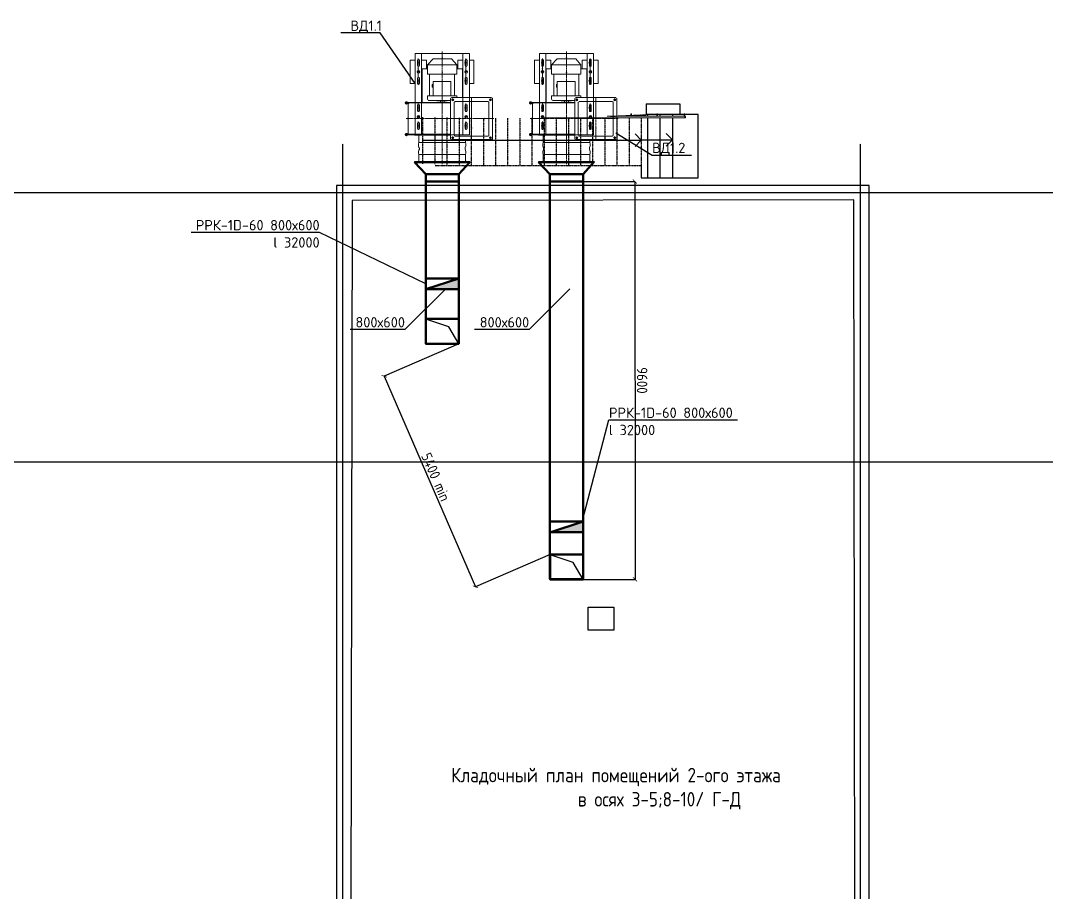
# Model space of a CAD drawing. Header units: millimetres. Extents: x -99936 to 523262, y -63190 to 327013.
# Drawn here: x 118966 to 143740, y 26614 to 47660 of the extents above; entities that cross this region are included whole.
import ezdxf
from ezdxf import colors
from ezdxf.entities.mleader import LeaderData, LeaderLine
from ezdxf.math import Vec2, Vec3

# ---------------------------------------------------------------- set-up
doc = ezdxf.new("R2010")
doc.units = ezdxf.units.MM
doc.linetypes.add('ADSK_Линия сетки', pattern=[25, 20, -2.5, 0, -2.5])
doc.linetypes.add('ADSK_Снесено', pattern=[4.5, 3, -1.5])
for name, color, linetype, lineweight in [('Аннотация', 7, 'Continuous', 9), ('Вытяжка', 5, 'Continuous', 60), ('ДУ', 5, 'Continuous', 50), ('Лестницы', 7, 'Continuous', 18), ('Ограждение', 251, 'Continuous', 18), ('Перекрытие', 7, 'Continuous', 18), ('Стрелки вверх', 7, 'Continuous', 18)]:
    doc.layers.add(name, color=color, linetype=linetype, lineweight=lineweight)
doc.layers.add('Линии', color=7, linetype='Continuous', lineweight=9, true_color=0x00a600)
doc.styles.add('GOST Common_2', font='GOST Common_0.ttf', dxfattribs={"width": 0.9, "height": 250})
doc.styles.add('ISOCPEUR', font='isocpeur.ttf', dxfattribs={"height": 250})
doc.styles.add('PIK', font='isocpeur.ttf', dxfattribs={"width": 0.9, "height": 250})
doc.dimstyles.get("Standard").update_dxf_attribs({"dimtxt": 250, "dimasz": 100, "dimexe": 0.18, "dimexo": 0.0625, "dimgap": 50, "dimtad": 1, "dimtoh": 1, "dimdec": 1, "dimzin": 0, "dimdsep": 46, "dimtxsty": 'PIK', "dimblk": 'ARCHTICK', "dimcen": 0.09, "dimclrt": 256, "dimadec": 0, "dimazin": 0, "dimtfac": 1, "dimtdec": 1, "dimtofl": 0, "dimtmove": 0, "dimatfit": 3, "dimfxl": 1, "dimtolj": 1, "dimtzin": 0, "dimarcsym": 0})

# ---------------------------------------------------------------- blocks, each defined once
blk = doc.blocks.new('Тип перил - Перила_Внутренний_-1199498-01 План 1-го этажа маркировочный')
at = {"layer": 'Ограждение'}
for p, q in [((23454, 45162), (25944, 45159)), ((25944, 45199), (24996, 45200)), ((26566, 45199), (25944, 45199)), ((25944, 45159), (26566, 45159)), ((26868, 45199), (26579, 45199)), ((26579, 45159), (26868, 45159)), ((26868, 45177), (26868, 45182))]:
    blk.add_line(p, q, dxfattribs=at)
at = {"layer": 'Ограждение', "flags": 128}
for points in [[(26579, 45199), (26578, 45199), (26577, 45199), (26576, 45199), (26575, 45199), (26573, 45199), (26572, 45199), (26571, 45199), (26570, 45199), (26569, 45199), (26568, 45199), (26567, 45199), (26566, 45199)], [(26566, 45159), (26567, 45159), (26568, 45159), (26569, 45159), (26571, 45159), (26572, 45159), (26573, 45159), (26574, 45159), (26575, 45159), (26576, 45159), (26578, 45159), (26579, 45159), (26579, 45159)]]:
    blk.add_lwpolyline(points, dxfattribs=at)
blk = doc.blocks.new('Тип перил - D40-138916-01 План 1-го этажа маркировочный')
at = {"layer": 'Ограждение', "flags": 128}
for points in [[(20, 0), (20, 1), (20, 2), (20, 2), (20, 3), (20, 4), (19, 5), (19, 6), (19, 6), (19, 7), (18, 8), (18, 9), (18, 9), (17, 10), (17, 11), (17, 11), (16, 12), (16, 13), (15, 13), (14, 14), (14, 14), (13, 15), (13, 15), (12, 16), (11, 16), (11, 17), (10, 17), (9, 18), (9, 18), (8, 18), (7, 19), (6, 19), (6, 19), (5, 19), (4, 20), (3, 20), (3, 20), (2, 20), (1, 20), (0, 20), (0, 20)], [(0, -20), (1, -20), (2, -20), (2, -20), (3, -20), (4, -20), (5, -19), (6, -19), (6, -19), (7, -19), (8, -18), (9, -18), (9, -18), (10, -17), (11, -17), (11, -17), (12, -16), (13, -16), (13, -15), (14, -14), (14, -14), (15, -13), (15, -13), (16, -12), (16, -11), (17, -11), (17, -10), (18, -9), (18, -9), (18, -8), (19, -7), (19, -6), (19, -6), (19, -5), (20, -4), (20, -3), (20, -3), (20, -2), (20, -1), (20, 0), (20, 0)]]:
    blk.add_lwpolyline(points, dxfattribs=at)
blk = doc.blocks.new('Тип перил - Перила_Внутренний_-V22-01 План 1-го этажа маркировочный')
at = {"layer": 'Ограждение'}
for p, q in [((23454, 45162), (25935, 45159)), ((25002, 45200), (25935, 45199)), ((25935, 45199), (26557, 45199)), ((25935, 45159), (26557, 45159)), ((26579, 45199), (26557, 45199)), ((26579, 45159), (26557, 45159)), ((26579, 45199), (26868, 45199)), ((26579, 45159), (26868, 45159)), ((26868, 45199), (26868, 45159))]:
    blk.add_line(p, q, dxfattribs=at)
blk = doc.blocks.new('Тип перил - Перила_Внутренний_-1199754-01 План 1-го этажа маркировочный')
at = {"layer": 'Ограждение', "flags": 128}
for points in [[(26571, 45199), (26570, 45199), (26569, 45199), (26568, 45199), (26567, 45199), (26566, 45199)], [(26566, 45159), (26567, 45159), (26568, 45159), (26569, 45159), (26571, 45159)], [(26579, 45199), (26578, 45199), (26577, 45199), (26576, 45199), (26575, 45199), (26573, 45199), (26572, 45199)], [(26572, 45159), (26573, 45159), (26574, 45159), (26575, 45159), (26576, 45159), (26578, 45159), (26579, 45159), (26579, 45159)]]:
    blk.add_lwpolyline(points, dxfattribs=at)
blk = doc.blocks.new('Тип перил - D40-V23-01 План 1-го этажа маркировочный')
at = {"layer": 'Ограждение', "flags": 128}
for points in [[(20, 0), (20, 1), (20, 2), (20, 2), (20, 3), (20, 4), (19, 5), (19, 6), (19, 6), (19, 7), (18, 8), (18, 9), (18, 9), (17, 10), (17, 11), (17, 11), (16, 12), (16, 13), (15, 13), (14, 14), (14, 14), (13, 15), (13, 15), (12, 16), (11, 16), (11, 17), (10, 17), (9, 18), (9, 18), (8, 18), (7, 19), (6, 19), (6, 19), (5, 19)], [(10, -17), (11, -17), (11, -17), (12, -16), (13, -16), (13, -15), (14, -14), (14, -14), (15, -13), (15, -13), (16, -12), (16, -11), (17, -11), (17, -10), (18, -9), (18, -9), (18, -8), (19, -7), (19, -6), (19, -6), (19, -5), (20, -4), (20, -3), (20, -3), (20, -2), (20, -1), (20, 0), (20, 0)], [(6, -19), (6, -19), (7, -19), (8, -18), (9, -18), (9, -18)]]:
    blk.add_lwpolyline(points, dxfattribs=at)
blk = doc.blocks.new('Тип перил - Перила_Внутренний_-V24-01 План 1-го этажа маркировочный')
at = {"layer": 'Ограждение'}
for p, q in [((26579, 45199), (26566, 45199)), ((26579, 45159), (26566, 45159))]:
    blk.add_line(p, q, dxfattribs=at)
blk = doc.blocks.new('ADSK_Ограждение_Опоры_Г_образная - D15 высота60 консоль80-139754-01 План 1-го этажа маркировочный')
at = {"layer": 'Линии', "color": 8, "lineweight": 18, "true_color": 0x808080}
for p, q in [((-7.5, 20), (-7.5, 80)), ((0, 80), (-7.5, 80)), ((7.5, 80), (0, 80)), ((7.5, 80), (7.5, 20))]:
    blk.add_line(p, q, dxfattribs=at)
blk = doc.blocks.new('ADSK_Ограждение_Опоры_Г_образная - D15 высота60 консоль80-V25-01 План 1-го этажа маркировочный')
at = {"layer": 'Ограждение'}
for p, q in [((-7.5, 20), (-7.5, 80)), ((0, 80), (-7.5, 80)), ((7.5, 80), (0, 80)), ((7.5, 80), (7.5, 20))]:
    blk.add_line(p, q, dxfattribs=at)
blk = doc.blocks.new('ADSK_Ограждение_Опоры_Г_образная - D15 высота60 консоль80-V26-01 План 1-го этажа маркировочный')
at = {"layer": 'Ограждение'}
for p, q in [((0, 80), (-8, 80)), ((-8, 20), (-8, 80)), ((8, 80), (0, 80)), ((8, 80), (8, 20))]:
    blk.add_line(p, q, dxfattribs=at)
blk = doc.blocks.new('Вентилятор радиальнный')
at = {"true_color": 0xff8000}
h = blk.add_hatch(color=30, dxfattribs=at)
h.dxf.hatch_style = 2
h.paths.add_polyline_path([(221914, 123778), (221912, 123772), (221906, 123769), (221900, 123772), (221897, 123778), (221900, 123784), (221906, 123786), (221912, 123784)])
h = blk.add_hatch(color=30, dxfattribs=at)
h.dxf.hatch_style = 2
h.paths.add_polyline_path([(221808, 123638), (221806, 123632), (221800, 123630), (221794, 123632), (221792, 123638), (221794, 123644), (221800, 123646), (221806, 123644)])
h = blk.add_hatch(color=30, dxfattribs=at)
h.dxf.hatch_style = 2
h.paths.add_polyline_path([(221914, 123613), (221912, 123607), (221906, 123604), (221900, 123607), (221897, 123613), (221900, 123619), (221906, 123621), (221912, 123619)])
h = blk.add_hatch(color=30, dxfattribs=at)
h.dxf.hatch_style = 2
h.paths.add_polyline_path([(221800, 123575), (221799, 123572), (221796, 123570), (221793, 123572), (221792, 123575), (221793, 123578), (221796, 123579), (221799, 123578)])
h = blk.add_hatch(color=30, dxfattribs=at)
h.dxf.hatch_style = 2
h.paths.add_polyline_path([(222058, 123575), (222057, 123572), (222054, 123570), (222051, 123572), (222050, 123575), (222051, 123578), (222054, 123579), (222057, 123578)])
h = blk.add_hatch(color=30, dxfattribs=at)
h.dxf.hatch_style = 2
h.paths.add_polyline_path([(222300, 123575), (222298, 123572), (222295, 123570), (222292, 123572), (222291, 123575), (222292, 123578), (222295, 123579), (222298, 123578)])
h = blk.add_hatch(color=7)
h.dxf.hatch_style = 2
h.paths.add_polyline_path([(222630, 123456), (222628, 123453), (222626, 123452), (222623, 123453), (222621, 123456), (222623, 123459), (222626, 123460), (222628, 123459)])
h = blk.add_hatch(color=30, dxfattribs=at)
h.dxf.hatch_style = 2
h.paths.add_polyline_path([(221567, 123312), (221565, 123306), (221559, 123304), (221553, 123306), (221550, 123312), (221553, 123318), (221559, 123321), (221565, 123318)])
h = blk.add_hatch(color=30, dxfattribs=at)
h.dxf.hatch_style = 2
h.paths.add_polyline_path([(221732, 123312), (221730, 123306), (221724, 123304), (221718, 123306), (221715, 123312), (221718, 123318), (221724, 123321), (221730, 123318)])
h = blk.add_hatch(color=30, dxfattribs=at)
h.dxf.hatch_style = 2
h.paths.add_polyline_path([(221897, 123312), (221895, 123306), (221889, 123304), (221883, 123306), (221880, 123312), (221883, 123318), (221889, 123321), (221895, 123318)])
h = blk.add_hatch(color=30, dxfattribs=at)
h.dxf.hatch_style = 2
h.paths.add_polyline_path([(221914, 123253), (221912, 123247), (221906, 123244), (221900, 123247), (221897, 123253), (221900, 123259), (221906, 123261), (221912, 123259)])
h = blk.add_hatch(color=30, dxfattribs=at)
h.dxf.hatch_style = 2
h.paths.add_polyline_path([(222422, 123312), (222420, 123306), (222414, 123304), (222408, 123306), (222405, 123312), (222408, 123318), (222414, 123321), (222420, 123318)])
h = blk.add_hatch(color=30, dxfattribs=at)
h.dxf.hatch_style = 2
h.paths.add_polyline_path([(222587, 123312), (222585, 123306), (222579, 123304), (222573, 123306), (222570, 123312), (222573, 123318), (222579, 123321), (222585, 123318)])
h = blk.add_hatch(color=30, dxfattribs=at)
h.dxf.hatch_style = 2
h.paths.add_polyline_path([(221800, 123045), (221799, 123042), (221796, 123041), (221793, 123042), (221792, 123045), (221793, 123048), (221796, 123050), (221799, 123048)])
h = blk.add_hatch(color=30, dxfattribs=at)
h.dxf.hatch_style = 2
h.paths.add_polyline_path([(221914, 123088), (221912, 123082), (221906, 123079), (221900, 123082), (221897, 123088), (221900, 123094), (221906, 123096), (221912, 123094)])
h = blk.add_hatch(color=30, dxfattribs=at)
h.dxf.hatch_style = 2
h.paths.add_polyline_path([(222058, 123045), (222057, 123042), (222054, 123041), (222051, 123042), (222050, 123045), (222051, 123048), (222054, 123050), (222057, 123048)])
h = blk.add_hatch(color=30, dxfattribs=at)
h.dxf.hatch_style = 2
h.paths.add_polyline_path([(222300, 123045), (222297, 123039), (222291, 123037), (222285, 123039), (222283, 123045), (222285, 123051), (222291, 123054), (222297, 123051)])
h = blk.add_hatch(color=30, dxfattribs=at)
h.dxf.hatch_style = 2
h.paths.add_polyline_path([(222300, 123045), (222298, 123042), (222295, 123041), (222292, 123042), (222291, 123045), (222292, 123048), (222295, 123050), (222298, 123048)])
h = blk.add_hatch(color=30, dxfattribs=at)
h.dxf.hatch_style = 2
h.paths.add_polyline_path([(222465, 123045), (222462, 123039), (222456, 123037), (222450, 123039), (222448, 123045), (222450, 123051), (222456, 123054), (222462, 123051)])
at = {"true_color": 0x0000ff}
h = blk.add_hatch(color=5, dxfattribs=at)
edge = h.paths.add_edge_path()
edge.add_arc((221728, 122914), 19.1, 0, 360)
at = {"true_color": 0xff8000}
h = blk.add_hatch(color=30, dxfattribs=at)
h.dxf.hatch_style = 2
h.paths.add_polyline_path([(221914, 122923), (221912, 122917), (221906, 122914), (221900, 122917), (221897, 122923), (221900, 122929), (221906, 122931), (221912, 122929)])
at = {"true_color": 0x0000ff}
h = blk.add_hatch(color=5, dxfattribs=at)
edge = h.paths.add_edge_path()
edge.add_arc((222079, 122914), 19.1, 0, 360)
at = {"color": 5, "lineweight": 0, "true_color": 0x0000ff}
for points in [[(221679, 123871), (221672, 123868), (221669, 123860)], [(221673, 123858), (221673, 123414)], [(222126, 123871), (221681, 123871)], [(221717, 123829), (221713, 123827), (221711, 123822)], [(221711, 123452), (221711, 123820)], [(221720, 123829), (222088, 123829)], [(222092, 123822), (222090, 123827), (222086, 123829)], [(222096, 123820), (222096, 123452)], [(222134, 123860), (222131, 123868), (222124, 123871)], [(222139, 123414), (222139, 123858)], [(221423, 123003), (221423, 123617)], [(221423, 123617), (221427, 123617)], [(221423, 123617), (221427, 123617)], [(221427, 123003), (221427, 123617)], [(222079, 123011), (222626, 123011), (222626, 123168), (222626, 123613), (222088, 123613)], [(222295, 123613), (222295, 123663), (222554, 123663), (222554, 123613)], [(221427, 123581), (221429, 123576), (221434, 123575)], [(221436, 123570), (221499, 123570)], [(221508, 123570), (221499, 123570)], [(221639, 123570), (221626, 123575), (221610, 123575), (221601, 123575), (221584, 123566), (221576, 123566), (221567, 123566), (221554, 123570), (221538, 123575), (221533, 123575), (221521, 123575), (221508, 123570)], [(221508, 123054), (221508, 123570)], [(221508, 123570), (221508, 123054)], [(221639, 123054), (221639, 123570)], [(221639, 123570), (221639, 123054)], [(221673, 123570), (221639, 123570)], [(222626, 123541), (222088, 123541)], [(222456, 123473), (222456, 123536), (222139, 123536)], [(222293, 123587), (222286, 123584), (222283, 123577), (222286, 123569), (222293, 123566)], [(222295, 123587), (222355, 123587)], [(222355, 123566), (222295, 123566)], [(222352, 123566), (222360, 123569), (222363, 123577), (222360, 123584), (222352, 123587)], [(222554, 123541), (222554, 123486), (222456, 123486)], [(222492, 123587), (222485, 123584), (222482, 123577), (222485, 123569), (222492, 123566)], [(222494, 123587), (222554, 123587)], [(222554, 123566), (222494, 123566)], [(222551, 123566), (222559, 123569), (222562, 123577), (222559, 123584), (222551, 123587)], [(221669, 123416), (221672, 123408), (221679, 123405)], [(221681, 123405), (222126, 123405)], [(221711, 123454), (221713, 123449), (221717, 123448)], [(222088, 123443), (221720, 123443)], [(221724, 123405), (221724, 123003), (221720, 123003), (221720, 123405)], [(221724, 122914), (221724, 123405)], [(221724, 123405), (221724, 123058)], [(221724, 123003), (221724, 123126), (221724, 123405)], [(221732, 122914), (221732, 123405)], [(222079, 122914), (222079, 123405)], [(222084, 122914), (222084, 123405)], [(222086, 123448), (222090, 123449), (222092, 123454)], [(222105, 123367), (222101, 123367), (222101, 123312)], [(222105, 123312), (222105, 123405)], [(222124, 123405), (222131, 123408), (222134, 123416)], [(222156, 123312), (222156, 123473), (222139, 123473)], [(222156, 123448), (222397, 123448)], [(222156, 123409), (222316, 123409), (222316, 123210), (222156, 123210)], [(222397, 123473), (222499, 123473), (222566, 123414)], [(222499, 123312), (222499, 123473)], [(222566, 123210), (222566, 123414)], [(222101, 123333), (222084, 123333)], [(222101, 123291), (222084, 123291)], [(222105, 123253), (222101, 123253), (222101, 123312)], [(222105, 123312), (222105, 123160)], [(222156, 123147), (222156, 123312)], [(222499, 123312), (222499, 123147)], [(222084, 123088), (222456, 123088), (222456, 123147)], [(222105, 123162), (222108, 123154), (222115, 123151)], [(222156, 123147), (222118, 123147)], [(222156, 123172), (222397, 123172)], [(222283, 123210), (222283, 123202), (222253, 123202), (222253, 123210)], [(222397, 123147), (222499, 123147), (222566, 123210)], [(222456, 123138), (222554, 123138), (222554, 123083)], [(221434, 123054), (221429, 123052), (221427, 123047)], [(221436, 123054), (221499, 123054)], [(221508, 123054), (221499, 123054)], [(221639, 123054), (221626, 123050), (221610, 123050), (221601, 123050), (221584, 123054), (221576, 123058), (221567, 123058), (221554, 123054), (221538, 123050), (221533, 123050), (221521, 123050), (221508, 123054)], [(221715, 123054), (221639, 123054)], [(221720, 123047), (221718, 123052), (221713, 123054)], [(221724, 123007), (221724, 123058)], [(222626, 123083), (222079, 123083)], [(222293, 123058), (222286, 123055), (222283, 123047), (222286, 123040), (222293, 123037)], [(222295, 123058), (222355, 123058)], [(222355, 123037), (222295, 123037)], [(222352, 123037), (222360, 123040), (222363, 123047), (222360, 123055), (222352, 123058)], [(222492, 123058), (222485, 123055), (222482, 123047), (222485, 123040), (222492, 123037)], [(222494, 123058), (222554, 123058)], [(222554, 123037), (222494, 123037)], [(222551, 123037), (222559, 123040), (222562, 123047), (222559, 123055), (222551, 123058)], [(221423, 123003), (221427, 123003)], [(221734, 122940), (221730, 122938), (221728, 122933)], [(222071, 122935), (221737, 122935)], [(222075, 122933), (222073, 122938), (222069, 122940)], [(222295, 123011), (222295, 122956), (222554, 122956), (222554, 123011)]]:
    blk.add_lwpolyline(points, dxfattribs=at)
for points in [[(221692, 123837), (221700, 123840), (221703, 123848), (221700, 123855), (221692, 123858), (221685, 123855), (221681, 123848), (221685, 123840)], [(222111, 123837), (222119, 123840), (222122, 123848), (222119, 123855), (222111, 123858), (222104, 123855), (222101, 123848), (222104, 123840)], [(221692, 123418), (221700, 123421), (221703, 123428), (221700, 123436), (221692, 123439), (221685, 123436), (221681, 123428), (221685, 123421)], [(222111, 123418), (222119, 123421), (222122, 123428), (222119, 123436), (222111, 123439), (222104, 123436), (222101, 123428), (222104, 123421)], [(222397, 123312), (222397, 123473)], [(222397, 123312), (222397, 123147)]]:
    blk.add_lwpolyline(points, close=True, dxfattribs=at)
at = {"color": 30, "lineweight": 0, "true_color": 0xff8000}
for points in [[(221681, 123845), (221694, 123845), (221707, 123845)], [(221694, 123858), (221694, 123845), (221694, 123833)], [(221906, 123884), (221906, 123871)], [(221906, 123867), (221906, 123854)], [(221906, 123850), (221906, 123841)], [(221906, 123837), (221906, 123824), (221906, 123820), (221906, 123812)], [(222101, 123845), (222113, 123845), (222126, 123845)], [(222113, 123858), (222113, 123845), (222113, 123833)], [(221906, 123807), (221906, 123795), (221906, 123790), (221906, 123782)], [(221906, 123773), (221906, 123765), (221906, 123761), (221906, 123748)], [(221906, 123744), (221906, 123735), (221906, 123731), (221906, 123718)], [(221906, 123714), (221906, 123706)], [(221694, 123638), (221681, 123638), (221677, 123638), (221669, 123638)], [(221707, 123638), (221698, 123638)], [(221724, 123638), (221711, 123638)], [(221737, 123638), (221728, 123638)], [(221766, 123638), (221758, 123638), (221753, 123638), (221741, 123638)], [(221796, 123638), (221787, 123638), (221783, 123638), (221770, 123638)], [(221830, 123638), (221817, 123638), (221813, 123638), (221804, 123638)], [(221825, 123591), (221825, 123579)], [(221859, 123638), (221847, 123638), (221842, 123638), (221834, 123638)], [(221872, 123638), (221864, 123638)], [(221889, 123638), (221876, 123638)], [(221902, 123638), (221893, 123638)], [(221906, 123702), (221906, 123689)], [(221906, 123685), (221906, 123676)], [(221906, 123672), (221906, 123659), (221906, 123655), (221906, 123646)], [(221906, 123642), (221906, 123630), (221906, 123625), (221906, 123617)], [(221931, 123638), (221923, 123638), (221919, 123638), (221906, 123638)], [(221906, 123608), (221906, 123600), (221906, 123596), (221906, 123583)], [(221927, 123591), (221927, 123575), (221927, 123562)], [(221961, 123638), (221952, 123638), (221948, 123638), (221935, 123638)], [(221995, 123638), (221982, 123638), (221978, 123638), (221965, 123638)], [(222024, 123638), (222012, 123638), (222007, 123638), (221999, 123638)], [(222024, 123591), (222024, 123579)], [(222054, 123638), (222041, 123638), (222037, 123638), (222029, 123638)], [(222067, 123638), (222058, 123638)], [(222084, 123638), (222071, 123638)], [(222096, 123638), (222088, 123638)], [(222126, 123638), (222118, 123638), (222113, 123638), (222101, 123638)], [(222143, 123638), (222130, 123638)], [(222325, 123591), (222325, 123579)], [(222427, 123591), (222427, 123575), (222427, 123562)], [(222524, 123591), (222524, 123579)], [(221779, 123575), (221792, 123575)], [(221800, 123575), (221813, 123575), (221817, 123575), (221834, 123575)], [(221825, 123575), (221825, 123558)], [(221838, 123575), (221851, 123575)], [(221855, 123575), (221872, 123575)], [(221906, 123579), (221906, 123570), (221906, 123566), (221906, 123553)], [(221906, 123549), (221906, 123541)], [(221906, 123536), (221906, 123524)], [(221906, 123519), (221906, 123511)], [(221906, 123507), (221906, 123494), (221906, 123490), (221906, 123481)], [(221906, 123477), (221906, 123464), (221906, 123460), (221906, 123452)], [(221910, 123575), (221927, 123575), (221940, 123575)], [(221978, 123575), (221995, 123575)], [(221999, 123575), (222012, 123575)], [(222016, 123575), (222033, 123575), (222037, 123575), (222050, 123575)], [(222024, 123575), (222024, 123558)], [(222058, 123575), (222071, 123575)], [(222278, 123575), (222291, 123575)], [(222291, 123575), (222283, 123575)], [(222304, 123575), (222295, 123575)], [(222300, 123575), (222312, 123575), (222316, 123575), (222333, 123575)], [(222333, 123575), (222325, 123575), (222321, 123575), (222308, 123575)], [(222325, 123575), (222325, 123558)], [(222363, 123575), (222355, 123575), (222350, 123575), (222338, 123575)], [(222338, 123575), (222350, 123575)], [(222355, 123575), (222372, 123575)], [(222397, 123575), (222384, 123575), (222380, 123575), (222367, 123575)], [(222427, 123575), (222414, 123575), (222410, 123575), (222401, 123575)], [(222410, 123575), (222427, 123575), (222439, 123575)], [(222439, 123575), (222431, 123575)], [(222456, 123575), (222443, 123575)], [(222469, 123575), (222460, 123575)], [(222486, 123575), (222473, 123575)], [(222477, 123575), (222494, 123575)], [(222499, 123575), (222490, 123575)], [(222499, 123575), (222511, 123575)], [(222528, 123575), (222520, 123575), (222515, 123575), (222503, 123575)], [(222515, 123575), (222532, 123575), (222537, 123575), (222554, 123575)], [(222524, 123575), (222524, 123558)], [(222562, 123575), (222549, 123575), (222545, 123575), (222532, 123575)], [(222558, 123575), (222570, 123575)], [(222570, 123575), (222566, 123575)], [(221681, 123426), (221694, 123426), (221707, 123426)], [(221694, 123439), (221694, 123426), (221694, 123414)], [(221906, 123448), (221906, 123435), (221906, 123431), (221906, 123418)], [(221906, 123414), (221906, 123405), (221906, 123401), (221906, 123388)], [(221906, 123384), (221906, 123376), (221906, 123371), (221906, 123359)], [(222101, 123426), (222113, 123426), (222126, 123426)], [(222113, 123439), (222113, 123426), (222113, 123414)], [(221423, 123312), (221411, 123312), (221406, 123312), (221398, 123312)], [(221436, 123312), (221427, 123312)], [(221453, 123312), (221440, 123312)], [(221466, 123312), (221457, 123312)], [(221483, 123312), (221470, 123312)], [(221495, 123312), (221487, 123312)], [(221525, 123312), (221516, 123312), (221512, 123312), (221499, 123312)], [(221554, 123312), (221546, 123312), (221542, 123312), (221529, 123312)], [(221588, 123312), (221576, 123312), (221571, 123312), (221563, 123312)], [(221618, 123312), (221605, 123312), (221601, 123312), (221593, 123312)], [(221631, 123312), (221622, 123312)], [(221648, 123312), (221635, 123312)], [(221660, 123312), (221652, 123312)], [(221690, 123312), (221681, 123312), (221677, 123312), (221665, 123312)], [(221720, 123312), (221711, 123312), (221707, 123312), (221694, 123312)], [(221753, 123312), (221741, 123312), (221737, 123312), (221728, 123312)], [(221783, 123312), (221770, 123312), (221766, 123312), (221758, 123312)], [(221796, 123312), (221787, 123312)], [(221813, 123312), (221800, 123312)], [(221825, 123312), (221817, 123312)], [(221855, 123312), (221847, 123312), (221842, 123312), (221830, 123312)], [(221885, 123312), (221876, 123312), (221872, 123312), (221859, 123312)], [(221919, 123312), (221906, 123312), (221902, 123312), (221893, 123312)], [(221906, 123354), (221906, 123346)], [(221906, 123342), (221906, 123329)], [(221906, 123325), (221906, 123316)], [(221906, 123312), (221906, 123299), (221906, 123295), (221906, 123287)], [(221906, 123282), (221906, 123270), (221906, 123265), (221906, 123257)], [(221906, 123249), (221906, 123240), (221906, 123236), (221906, 123223)], [(221948, 123312), (221935, 123312), (221931, 123312), (221923, 123312)], [(221961, 123312), (221952, 123312)], [(221978, 123312), (221965, 123312)], [(221991, 123312), (221982, 123312)], [(222020, 123312), (222012, 123312), (222007, 123312), (221995, 123312)], [(222050, 123312), (222041, 123312), (222037, 123312), (222024, 123312)], [(222084, 123312), (222071, 123312), (222067, 123312), (222054, 123312)], [(222113, 123312), (222101, 123312), (222096, 123312), (222088, 123312)], [(222126, 123312), (222118, 123312)], [(222143, 123312), (222130, 123312)], [(222156, 123312), (222147, 123312)], [(222173, 123312), (222160, 123312)], [(222185, 123312), (222177, 123312)], [(222215, 123312), (222206, 123312), (222202, 123312), (222189, 123312)], [(222249, 123312), (222236, 123312), (222232, 123312), (222219, 123312)], [(222278, 123312), (222266, 123312), (222261, 123312), (222253, 123312)], [(222308, 123312), (222295, 123312), (222291, 123312), (222283, 123312)], [(222321, 123312), (222312, 123312)], [(222338, 123312), (222325, 123312)], [(222350, 123312), (222342, 123312)], [(222380, 123312), (222372, 123312), (222367, 123312), (222355, 123312)], [(222410, 123312), (222401, 123312), (222397, 123312), (222384, 123312)], [(222443, 123312), (222431, 123312), (222427, 123312), (222418, 123312)], [(222473, 123312), (222460, 123312), (222456, 123312), (222448, 123312)], [(222486, 123312), (222477, 123312)], [(222503, 123312), (222490, 123312)], [(222515, 123312), (222507, 123312)], [(222545, 123312), (222537, 123312), (222532, 123312), (222520, 123312)], [(222575, 123312), (222566, 123312), (222562, 123312), (222549, 123312)], [(222609, 123312), (222596, 123312), (222592, 123312), (222583, 123312)], [(222638, 123312), (222626, 123312), (222621, 123312), (222613, 123312)], [(222647, 123312), (222642, 123312)], [(221906, 123219), (221906, 123210), (221906, 123206), (221906, 123194)], [(221906, 123189), (221906, 123181)], [(221906, 123177), (221906, 123164)], [(221906, 123160), (221906, 123151)], [(221906, 123147), (221906, 123134), (221906, 123130), (221906, 123122)], [(221779, 123045), (221792, 123045)], [(221800, 123045), (221813, 123045), (221817, 123045), (221834, 123045)], [(221825, 123033), (221825, 123045), (221825, 123050), (221825, 123062)], [(221838, 123045), (221851, 123045)], [(221855, 123045), (221872, 123045)], [(221906, 123117), (221906, 123105), (221906, 123100), (221906, 123092)], [(221906, 123083), (221906, 123075), (221906, 123071), (221906, 123058)], [(221906, 123054), (221906, 123045), (221906, 123041), (221906, 123028)], [(221906, 123024), (221906, 123016)], [(221910, 123045), (221927, 123045), (221940, 123045)], [(221927, 123033), (221927, 123045), (221927, 123062)], [(221978, 123045), (221995, 123045)], [(221999, 123045), (222012, 123045)], [(222016, 123045), (222033, 123045), (222037, 123045), (222050, 123045)], [(222024, 123033), (222024, 123045), (222024, 123050), (222024, 123062)], [(222058, 123045), (222071, 123045)], [(222278, 123045), (222291, 123045)], [(222287, 123045), (222283, 123045)], [(222321, 123045), (222308, 123045), (222304, 123045), (222295, 123045)], [(222300, 123045), (222312, 123045), (222316, 123045), (222333, 123045)], [(222325, 123062), (222325, 123050), (222325, 123045), (222325, 123033)], [(222350, 123045), (222338, 123045), (222333, 123045), (222325, 123045)], [(222338, 123045), (222350, 123045)], [(222363, 123045), (222355, 123045)], [(222355, 123045), (222372, 123045)], [(222380, 123045), (222367, 123045)], [(222393, 123045), (222384, 123045)], [(222422, 123045), (222414, 123045), (222410, 123045), (222397, 123045)], [(222410, 123045), (222427, 123045), (222439, 123045)], [(222427, 123062), (222427, 123045), (222427, 123033)], [(222452, 123045), (222443, 123045), (222439, 123045), (222427, 123045)], [(222486, 123045), (222473, 123045), (222469, 123045), (222460, 123045)], [(222477, 123045), (222494, 123045)], [(222515, 123045), (222503, 123045), (222499, 123045), (222490, 123045)], [(222499, 123045), (222511, 123045)], [(222515, 123045), (222532, 123045), (222537, 123045), (222554, 123045)], [(222528, 123045), (222520, 123045)], [(222524, 123062), (222524, 123050), (222524, 123045), (222524, 123033)], [(222545, 123045), (222532, 123045)], [(222558, 123045), (222549, 123045)], [(222558, 123045), (222570, 123045)], [(222570, 123045), (222562, 123045)], [(221906, 123011), (221906, 122999)], [(221906, 122995), (221906, 122986)], [(221906, 122982), (221906, 122969), (221906, 122965), (221906, 122956)], [(221906, 122952), (221906, 122940), (221906, 122935), (221906, 122927)], [(221906, 122918), (221906, 122910)]]:
    blk.add_lwpolyline(points, dxfattribs=at)
at = {"color": 7, "lineweight": 0}
for points in [[(222181, 123541), (221724, 123541), (221724, 123613), (222181, 123613)], [(221724, 123541), (221724, 123083)], [(221794, 123587), (221786, 123584), (221783, 123577), (221786, 123569), (221794, 123566)], [(221796, 123587), (221855, 123587)], [(221855, 123566), (221796, 123566)], [(221853, 123566), (221860, 123569), (221864, 123577), (221860, 123584), (221853, 123587)], [(221993, 123587), (221985, 123584), (221982, 123577), (221985, 123569), (221993, 123566)], [(221995, 123587), (222054, 123587)], [(222054, 123566), (221995, 123566)], [(222052, 123566), (222059, 123569), (222062, 123577), (222059, 123584), (222052, 123587)], [(221720, 123016), (221720, 123041)], [(222181, 123083), (221724, 123083)], [(221794, 123058), (221786, 123055), (221783, 123047), (221786, 123040), (221794, 123037)], [(221855, 123058), (221796, 123058)], [(221796, 123037), (221855, 123037)], [(221853, 123037), (221860, 123040), (221864, 123047), (221860, 123055), (221853, 123058)], [(221993, 123058), (221985, 123055), (221982, 123047), (221985, 123040), (221993, 123037)], [(222054, 123058), (221995, 123058)], [(221995, 123037), (222054, 123037)], [(222052, 123037), (222059, 123040), (222062, 123047), (222059, 123055), (222052, 123058)], [(221724, 123011), (222181, 123011)]]:
    blk.add_lwpolyline(points, dxfattribs=at)
for centre in [(221925, 123577), (221925, 123047)]:
    blk.add_circle(centre, 14.8, dxfattribs=at)
at = {"color": 5, "lineweight": 0, "true_color": 0x0000ff}
for centre in [(222424, 123577), (222424, 123047)]:
    blk.add_circle(centre, 14.8, dxfattribs=at)
blk = doc.blocks.new('_ArchTick')
at = {"color": 0, "linetype": 'ByBlock', "const_width": 0.15}
blk.add_lwpolyline([(-0.5, -0.5), (0.5, 0.5)], dxfattribs=at)
blk = doc.blocks.new('*D2472')
at = {"color": 0, "lineweight": -2, "transparency": 16777216}
for p, q in [((129549, 39857), (127747, 39076)), ((127748, 39076), (129952, 33990)), ((131753, 34771), (129952, 33990))]:
    blk.add_line(p, q, dxfattribs=at)
at = {"layer": 'Defpoints', "color": 0, "transparency": 16777216}
for p in [(129549, 39857), (131754, 34771), (129952, 33990)]:
    blk.add_point(p, dxfattribs=at)
at = {"color": 0, "lineweight": -2, "transparency": 16777216, "xscale": 100, "yscale": 100, "zscale": 100}
for p, rotation in [((127748, 39076), 113.4306290575382), ((129952, 33990), 293.4306290575383)]:
    blk.add_blockref('_ArchTick', p, dxfattribs=dict(at, rotation=rotation))
at = {"transparency": 16777216, "insert": (128993, 36642), "char_height": 250, "attachment_point": 5, "rotation": 293.4306, "style": 'PIK'}
blk.add_mtext('\\A1;5400 min', dxfattribs=at)
blk = doc.blocks.new('*D2470')
at = {"color": 0, "lineweight": -2, "transparency": 16777216}
for p, q in [((132549, 43774), (133800, 43774)), ((133799, 43774), (133804, 34172)), ((132554, 34171), (133804, 34172))]:
    blk.add_line(p, q, dxfattribs=at)
at = {"layer": 'Defpoints', "color": 0, "transparency": 16777216}
for p in [(132549, 43774), (132554, 34171), (133804, 34172)]:
    blk.add_point(p, dxfattribs=at)
at = {"color": 0, "lineweight": -2, "transparency": 16777216, "xscale": 100, "yscale": 100, "zscale": 100}
for p, rotation in [((133799, 43774), 90.02531426964921), ((133804, 34172), 270.0253142696492)]:
    blk.add_blockref('_ArchTick', p, dxfattribs=dict(at, rotation=rotation))
at = {"transparency": 16777216, "insert": (133976, 38973), "char_height": 250, "attachment_point": 5, "rotation": 270.0253, "style": 'PIK'}
blk.add_mtext('\\A1;9600', dxfattribs=at)

msp = doc.modelspace()

# ---------------------------------------------------------------- hatches: boundary and pattern name
at = {"layer": 'ДУ'}
h = msp.add_hatch(color=256, dxfattribs=at)
h.dxf.hatch_style = 1
h.paths.add_polyline_path([(129549.31, 41436.45), (128767.577, 41179.679), (129549.31, 41179.679)])
h = msp.add_hatch(color=256, dxfattribs=at)
h.dxf.hatch_style = 1
h.paths.add_polyline_path([(131767.577, 35308.679), (132549.31, 35308.679), (132549.31, 35565.45)])

# ---------------------------------------------------------------- linework, layer by layer
at = {"linetype": 'ADSK_Линия сетки', "lineweight": 25}
for p, q in [((126749.31, -3863.552), (126749.31, 44684.787)), ((139249.31, -3863.552), (139249.31, 44684.787)), ((97053.175, 43506.788), (165281.118, 43506.788)), ((97053.175, 37006.788), (165281.118, 37006.788))]:
    msp.add_line(p, q, dxfattribs=at)
at = {"color": 251, "lineweight": 25, "true_color": 0x636466}
msp.add_lwpolyline([(119444.636, 21068.632), (119440.718, 13720.182), (122426.973, 13716.632), (122426.973, 13206.632), (120564.563, 13206.632), (120564.563, 11328.12), (143932.168, 11328.12), (143932.168, 13716.632), (146881.304, 13716.632), (146869.103, 21084.059), (139456.416, 21084.059), (139456.416, 43675.127), (126595.235, 43675.127), (126595.235, 21068.632), (119444.636, 21068.632)], dxfattribs=at)
at = {"layer": 'ДУ'}
for p, q in [((128749.31, 41173.679), (129549.31, 41436.45)), ((131749.31, 35302.679), (132549.31, 35565.45))]:
    msp.add_line(p, q, dxfattribs=at)
at = {"layer": 'ДУ', "lineweight": 25}
for p, q in [((129305.245, 40267.167), (128749.31, 40453.22)), ((129549.31, 39857.22), (129305.245, 40267.167)), ((132309.487, 34580.925), (131753.553, 34766.977)), ((132553.553, 34170.977), (132309.487, 34580.925))]:
    msp.add_line(p, q, dxfattribs=at)
at = {"layer": 'ДУ'}
for points in [[(128476.566, 44244.491), (129812.839, 44244.491), (129549.31, 43953.707), (128749.31, 43953.707)], [(131476.566, 44244.491), (132812.839, 44244.491), (132549.31, 43953.707), (131749.31, 43953.707)], [(128749.31, 43773.679), (129549.31, 43773.679), (129549.31, 43953.707), (128749.31, 43953.707)], [(131749.31, 43773.679), (132549.31, 43773.679), (132549.31, 43953.707), (131749.31, 43953.707)], [(128749.31, 43773.679), (129549.31, 43773.679), (129549.31, 39857.22), (128749.31, 39857.22)], [(131749.31, 43773.679), (132549.31, 43773.679), (132549.31, 34175.22), (131749.31, 34175.22)], [(128749.31, 41436.45), (129549.31, 41436.45), (129549.31, 41179.679), (128749.31, 41179.679)], [(128749.31, 39857.22), (128749.31, 40457.22), (129549.31, 40457.22), (129549.31, 39857.22)], [(131749.31, 35565.45), (132549.31, 35565.45), (132549.31, 35308.679), (131749.31, 35308.679)], [(131753.553, 34170.977), (131753.553, 34770.977), (132553.553, 34770.977), (132553.553, 34170.977)]]:
    msp.add_lwpolyline(points, close=True, dxfattribs=at)
at = {"layer": 'Лестницы', "color": 251, "linetype": 'ADSK_Снесено', "lineweight": 25, "true_color": 0x636466}
for p, q in [((133367.219, 45356.624), (133367.219, 45350.035)), ((133367.219, 45356.624), (133367.219, 45350.035)), ((133660.419, 45368.565), (133660.419, 45349.734)), ((133660.419, 45368.565), (133660.419, 45349.734)), ((133934.559, 45379.729), (133953.619, 45379.729)), ((133953.619, 45379.729), (133953.619, 45349.432)), ((128676.019, 45330.577), (128676.019, 44196.99)), ((128676.019, 45330.577), (128676.019, 44196.99)), ((128969.219, 45323.872), (128969.219, 44195.226)), ((128969.219, 45323.872), (128969.219, 44195.226)), ((129262.419, 45317.167), (129262.419, 44162.329)), ((129262.419, 45317.167), (129262.419, 44162.329)), ((129555.619, 45312.436), (129555.619, 44162.329)), ((129555.619, 45312.436), (129555.619, 44162.329)), ((129848.819, 45309.46), (129848.819, 44162.329)), ((129848.819, 45309.46), (129848.819, 44162.329)), ((130142.019, 45306.484), (130142.019, 44162.329)), ((130142.019, 45306.484), (130142.019, 44162.329)), ((130435.219, 45304.777), (130435.219, 44162.329)), ((130435.219, 45304.777), (130435.219, 44162.329)), ((130728.419, 45305.528), (130728.419, 44162.329)), ((130728.419, 45305.528), (130728.419, 44162.329)), ((131021.619, 45306.28), (131021.619, 44162.329)), ((131021.619, 45306.28), (131021.619, 44162.329)), ((131314.819, 45307.596), (131314.819, 44162.329)), ((131314.819, 45307.596), (131314.819, 44162.329)), ((131608.019, 45311.845), (131608.019, 44162.329)), ((131608.019, 45311.845), (131608.019, 44162.329)), ((131901.219, 45311.543), (131901.219, 44162.329)), ((131901.219, 45311.543), (131901.219, 44162.329)), ((132194.419, 45311.241), (132194.419, 44162.329)), ((132194.419, 45311.241), (132194.419, 44162.329)), ((132487.619, 45310.94), (132487.619, 44162.329)), ((132487.619, 45310.94), (132487.619, 44162.329)), ((132780.819, 45310.638), (132780.819, 44162.329)), ((132780.819, 45310.638), (132780.819, 44162.329)), ((133074.019, 45310.337), (133074.019, 44162.329)), ((133074.019, 45310.337), (133074.019, 44162.329)), ((133367.219, 45310.035), (133367.219, 44162.329)), ((133367.219, 45310.035), (133367.219, 44162.329)), ((133660.419, 45309.733), (133660.419, 44162.329)), ((133660.419, 45309.733), (133660.419, 44162.329)), ((133953.619, 45309.432), (133953.619, 44162.329)), ((128981.014, 44162.329), (129262.419, 44162.329)), ((129262.419, 44162.329), (129555.619, 44162.329)), ((129555.619, 44162.329), (129848.819, 44162.329)), ((129848.819, 44162.329), (130142.019, 44162.329)), ((130142.019, 44162.329), (130435.219, 44162.329)), ((130435.219, 44162.329), (130728.419, 44162.329)), ((130728.419, 44162.329), (131021.619, 44162.329)), ((131021.619, 44162.329), (131314.819, 44162.329)), ((131314.819, 44162.329), (131608.019, 44162.329)), ((131608.019, 44162.329), (131901.219, 44162.329)), ((131901.219, 44162.329), (132194.419, 44162.329)), ((132194.419, 44162.329), (132487.619, 44162.329)), ((132487.619, 44162.329), (132780.819, 44162.329)), ((132780.819, 44162.329), (133074.019, 44162.329)), ((133074.019, 44162.329), (133367.219, 44162.329)), ((133367.219, 44162.329), (133660.419, 44162.329)), ((133660.419, 44162.329), (133953.619, 44162.329))]:
    msp.add_line(p, q, dxfattribs=at)
at = {"layer": 'Лестницы', "color": 251, "lineweight": 25, "true_color": 0x636466}
for p, q in [((134107.054, 45389.308), (134107.054, 45349.308)), ((134107.054, 45389.308), (134107.054, 45349.308)), ((134407.054, 45389.308), (134407.054, 45349.308)), ((134407.054, 45389.308), (134407.054, 45349.308)), ((134707.054, 45389.308), (134707.054, 45348.922)), ((134107.054, 45309.299), (134107.054, 43859.215)), ((134107.054, 45309.299), (134107.054, 43859.215)), ((134407.054, 45309.299), (134407.054, 43859.694)), ((134407.054, 45309.299), (134407.054, 43859.694)), ((134707.054, 45309.677), (134707.054, 43860.173)), ((133953.619, 44162.329), (133954.103, 43858.971)), ((133954.103, 43858.971), (134107.054, 43859.215)), ((134107.054, 43859.215), (134407.054, 43859.694)), ((134407.054, 43859.694), (134707.054, 43860.173))]:
    msp.add_line(p, q, dxfattribs=at)
at = {"layer": 'Линии', "color": 251, "lineweight": 25, "true_color": 0x636466}
for p, q in [((134074.393, 45649.308), (134074.126, 45389.308)), ((134074.259, 45649.308), (134887.054, 45649.308)), ((134074.259, 45649.308), (134074.259, 45389.308)), ((134887.054, 45649.308), (134887.054, 45389.308)), ((134074.126, 45389.308), (134073.938, 45389.308)), ((134074.122, 45385.413), (134073.938, 45389.308)), ((134334.315, 45389.308), (134074.259, 45389.308)), ((134887.054, 45389.308), (134348.804, 45389.308))]:
    msp.add_line(p, q, dxfattribs=at)
for start, end in [(272.02208202, 272.40940839), (272.42070586, 272.69629459)]:
    msp.add_arc((130614.395, 118849.704), 73545.713, start, end, dxfattribs=at)
at = {"layer": 'Перекрытие', "color": 251, "lineweight": 25, "true_color": 0x636466}
for p, q in [((134707.054, 45389.308), (134707.054, 45348.922)), ((134992.933, 45389.308), (134887.054, 45389.308)), ((135327.054, 45389.308), (135007.422, 45389.308)), ((135327.054, 43861.162), (135327.054, 45389.308)), ((134707.054, 45309.677), (134707.054, 43860.173)), ((134707.054, 43860.173), (135327.054, 43861.162)), ((126972.017, 43316.51), (126930.957, 18234.632)), ((139089.84, 43335.439), (126972.017, 43316.51)), ((139119.5, 18242.839), (139089.84, 43335.439)), ((132675.973, 32948.632), (132675.973, 33501.632)), ((132675.973, 33501.632), (133288.973, 33501.632)), ((133288.973, 33501.632), (133288.973, 32948.632)), ((133288.973, 32948.632), (132675.973, 32948.632))]:
    msp.add_line(p, q, dxfattribs=at)
at = {"layer": 'Стрелки вверх', "color": 251, "lineweight": 25, "true_color": 0x636466}
for p, q in [((133953.619, 44771.029), (133803.619, 44921.029)), ((134707.054, 44781.076), (134557.054, 44931.076)), ((128676.019, 44771.029), (128969.219, 44771.029)), ((128969.219, 44771.029), (129262.419, 44771.029)), ((129262.419, 44771.029), (129555.619, 44771.029)), ((129555.619, 44771.029), (129848.819, 44771.029)), ((129848.819, 44771.029), (130142.019, 44771.029)), ((130142.019, 44771.029), (130435.219, 44771.029)), ((130435.219, 44771.029), (130728.419, 44771.029)), ((130728.419, 44771.029), (131021.619, 44771.029)), ((131021.619, 44771.029), (131314.819, 44771.029)), ((131314.819, 44771.029), (131608.019, 44771.029)), ((131608.019, 44771.029), (131901.219, 44771.029)), ((131901.219, 44771.029), (132194.419, 44771.029)), ((132194.419, 44771.029), (132487.619, 44771.029)), ((132487.619, 44771.029), (132780.819, 44771.029)), ((132780.819, 44771.029), (133074.019, 44771.029)), ((133074.019, 44771.029), (133367.219, 44771.029)), ((133367.219, 44771.029), (133660.419, 44771.029)), ((133660.419, 44771.029), (133953.619, 44771.029)), ((133953.619, 44771.029), (133803.619, 44621.029)), ((133953.619, 44781.076), (134107.054, 44781.076)), ((134107.054, 44781.076), (134407.054, 44781.076)), ((134407.054, 44781.076), (134707.054, 44781.076)), ((134707.054, 44781.076), (134557.054, 44631.076))]:
    msp.add_line(p, q, dxfattribs=at)

# ---------------------------------------------------------------- block references
at = {"layer": 'Вытяжка', "color": 6, "xscale": -2.1769319, "yscale": 2.1769319, "zscale": 2.1769319, "rotation": 270}
for p in [(-139292.648, -437778.821), (-136292.648, -437778.821)]:
    msp.add_blockref('Вентилятор радиальнный', p, dxfattribs=at)
at = {"layer": 'Линии', "color": 251, "lineweight": 25, "true_color": 0x636466, "rotation": 359.9410660476429}
msp.add_blockref('ADSK_Ограждение_Опоры_Г_образная - D15 высота60 консоль80-139754-01 План 1-го этажа маркировочный', (133713.38, 45329.679), dxfattribs=at)
at = {"layer": 'Ограждение', "color": 251, "lineweight": 25, "true_color": 0x636466}
for name, p in [('Тип перил - Перила_Внутренний_-1199498-01 План 1-го этажа маркировочный', (108139.4, 150)), ('Тип перил - Перила_Внутренний_-V22-01 План 1-го этажа маркировочный', (108139.4, 150)), ('ADSK_Ограждение_Опоры_Г_образная - D15 высота60 консоль80-V25-01 План 1-го этажа маркировочный', (134341.559, 45329.308)), ('Тип перил - Перила_Внутренний_-V24-01 План 1-го этажа маркировочный', (108139.4, 150)), ('Тип перил - Перила_Внутренний_-1199754-01 План 1-го этажа маркировочный', (108139.4, 150)), ('ADSK_Ограждение_Опоры_Г_образная - D15 высота60 консоль80-V26-01 План 1-го этажа маркировочный', (135000.177, 45329.308)), ('Тип перил - D40-138916-01 План 1-го этажа маркировочный', (135007.054, 45329.308)), ('Тип перил - D40-V23-01 План 1-го этажа маркировочный', (135007.054, 45329.308))]:
    msp.add_blockref(name, p, dxfattribs=at)

# ---------------------------------------------------------------- texts
at = {"layer": 'Аннотация', "color": 251, "lineweight": 25, "true_color": 0x636466, "insert": (129364.365, 29622.248), "char_height": 350, "width": 10143.76271, "attachment_point": 1, "style": 'GOST Common_2'}
msp.add_mtext('Кладочный план помещений 2-ого этажа \\P                в осях 3-5;8-10/ Г-Д', dxfattribs=at)

# ---------------------------------------------------------------- dimensions: what is measured, and where the dimension line sits
dim = msp.add_aligned_dim(p1=(132549.31, 43773.679), p2=(132553.553, 34170.977), distance=1250.021, text='9600', dimstyle='Standard')
dim.commit()
dim.dimension.update_dxf_attribs({"geometry": '*D2470', "text_midpoint": (133976.453, 38972.958)})
dim = msp.add_linear_dim(base=(129951.764, 33990.13), p1=(129549.31, 39857.22), p2=(131753.553, 34770.977), angle=293.4306291, text='5400 min', dimstyle='Standard')
dim.commit()
dim.dimension.update_dxf_attribs({"geometry": '*D2472', "text_midpoint": (128832.753, 36572.224), "dimtype": 161})

# ---------------------------------------------------------------- leaders
at = {"ltscale": 10}
ml = msp.add_multileader_mtext('Standard', dxfattribs=at)
ml.set_content('ВД1.1', color=256, style='ISOCPEUR')
ml.set_leader_properties()
ml.build(insert=Vec2(0, 0))
ml.multileader.update_dxf_attribs({"text_left_attachment_type": 6, "text_right_attachment_type": 6, "dogleg_length": 0.36, "arrow_head_size": 0.18})
ctx = ml.context
ctx.base_point, ctx.char_height, ctx.arrow_head_size, ctx.landing_gap_size, ctx.plane_origin = Vec3(126949.639, 47359.515), 250, 0.18, 0.09, Vec3(127876.612, 46619.268)
ctx.left_attachment, ctx.right_attachment = 6, 6
notes = []
notes.append((ctx, [(0, (1, 1, 0), (127650.179, 47359.515), (-1, 0), 0.36, [(0, [(128494.997, 46142.921)], 0, [])])]))
ctx.mtext.insert, ctx.mtext.flow_direction = Vec3(126931.604, 47659.515), 5
ml = msp.add_multileader_mtext('Standard', dxfattribs=at)
ml.set_content('ВД1.2', color=256, style='ISOCPEUR')
ml.set_leader_properties()
ml.build(insert=Vec2(0, 0))
ml.multileader.update_dxf_attribs({"text_left_attachment_type": 6, "text_right_attachment_type": 6, "dogleg_length": 0.36, "arrow_head_size": 0.18})
ctx = ml.context
ctx.base_point, ctx.char_height, ctx.arrow_head_size, ctx.landing_gap_size, ctx.plane_origin = Vec3(134215.708, 44410.16), 250, 0.18, 0.09, Vec3(132745.457, 45555.597)
ctx.left_attachment, ctx.right_attachment = 6, 6
notes.append((ctx, [(0, (1, 1, 0), (134215.348, 44410.16), (1, 0), 0.36, [(0, [(133338.354, 44949.811)], 0, [])])]))
ctx.mtext.insert, ctx.mtext.flow_direction = Vec3(134215.798, 44710.16), 5
ml = msp.add_multileader_mtext('Standard', dxfattribs=at)
ml.set_content('РРК-1D-60 800х600\\Pl 32000', color=256, style='ISOCPEUR')
ml.set_leader_properties()
ml.build(insert=Vec2(0, 0))
ml.multileader.update_dxf_attribs({"text_left_attachment_type": 6, "text_right_attachment_type": 6, "dogleg_length": 0.36, "arrow_head_size": 0.18})
ctx = ml.context
ctx.base_point, ctx.char_height, ctx.arrow_head_size, ctx.landing_gap_size, ctx.plane_origin = Vec3(123238.214, 42545.604), 250, 0.18, 0.09, Vec3(129291.456, 37633.164)
ctx.left_attachment, ctx.right_attachment, ctx.text_align_type = 6, 6, 2
notes.append((ctx, [(0, (1, 1, 0), (126188.754, 42545.604), (-1, 0), 0.36, [(0, [(128749.31, 41308.065)], 0, [])])]))
ctx.mtext.insert, ctx.mtext.alignment, ctx.mtext.flow_direction = Vec3(126188.304, 42845.604), 3, 5
ml = msp.add_multileader_mtext('Standard', dxfattribs=at)
ml.set_content('800х600', color=256, style='ISOCPEUR')
ml.set_leader_properties()
ml.build(insert=Vec2(0, 0))
ml.multileader.update_dxf_attribs({"text_left_attachment_type": 6, "text_right_attachment_type": 6, "dogleg_length": 0.36, "arrow_head_size": 0.18})
ctx = ml.context
ctx.base_point, ctx.char_height, ctx.arrow_head_size, ctx.landing_gap_size, ctx.plane_origin = Vec3(127073.333, 40201.72), 250, 0.18, 0.09, Vec3(128458.86, 41960.726)
ctx.left_attachment, ctx.right_attachment, ctx.text_align_type = 6, 6, 2
notes.append((ctx, [(1, (1, 1, 0), (128248.873, 40201.72), (-1, 0), 0.36, [(0, [(129232.435, 41187.151)], 0, [])])]))
ctx.mtext.insert, ctx.mtext.alignment, ctx.mtext.flow_direction = Vec3(128248.423, 40501.72), 3, 5
ml = msp.add_multileader_mtext('Standard', dxfattribs=at)
ml.set_content('800х600', color=256, style='ISOCPEUR')
ml.set_leader_properties()
ml.build(insert=Vec2(0, 0))
ml.multileader.update_dxf_attribs({"text_left_attachment_type": 6, "text_right_attachment_type": 6, "dogleg_length": 0.36, "arrow_head_size": 0.18})
ctx = ml.context
ctx.base_point, ctx.char_height, ctx.arrow_head_size, ctx.landing_gap_size, ctx.plane_origin = Vec3(130073.333, 40201.72), 250, 0.18, 0.09, Vec3(131458.86, 41960.726)
ctx.left_attachment, ctx.right_attachment, ctx.text_align_type = 6, 6, 2
notes.append((ctx, [(1, (1, 1, 0), (131248.873, 40201.72), (-1, 0), 0.36, [(0, [(132232.435, 41187.151)], 0, [])])]))
ctx.mtext.insert, ctx.mtext.alignment, ctx.mtext.flow_direction = Vec3(131248.423, 40501.72), 3, 5
ml = msp.add_multileader_mtext('Standard', dxfattribs=at)
ml.set_content('РРК-1D-60 800х600\\Pl 32000', color=256, style='ISOCPEUR')
ml.set_leader_properties()
ml.build(insert=Vec2(0, 0))
ml.multileader.update_dxf_attribs({"text_left_attachment_type": 6, "text_right_attachment_type": 6, "dogleg_length": 0.36, "arrow_head_size": 0.18})
ctx = ml.context
ctx.base_point, ctx.char_height, ctx.arrow_head_size, ctx.landing_gap_size, ctx.plane_origin = Vec3(133173.976, 38017.933), 250, 0.18, 0.09, Vec3(132316.205, 31915.298)
ctx.left_attachment, ctx.right_attachment = 6, 6
notes.append((ctx, [(1, (1, 1, 0), (133173.616, 38017.933), (1, 0), 0.36, [(0, [(132532.059, 35590.198)], 0, [])])]))
ctx.mtext.insert, ctx.mtext.flow_direction = Vec3(133174.066, 38317.933), 5
for ctx, leaders in notes:
    for number, flags, end, landing, length, lines in leaders:
        leader = LeaderData()
        leader.index, (leader.has_last_leader_line, leader.has_dogleg_vector, leader.attachment_direction) = number, flags
        leader.last_leader_point, leader.dogleg_vector, leader.dogleg_length = Vec3(end), Vec3(landing), length
        for number, points, colour, breaks in lines:
            line = LeaderLine()
            line.index, line.vertices, line.color, line.breaks = number, Vec3.list(points), colors.encode_raw_color(colour), breaks
            leader.lines.append(line)
        ctx.leaders.append(leader)

doc.saveas('drawing.dxf')
